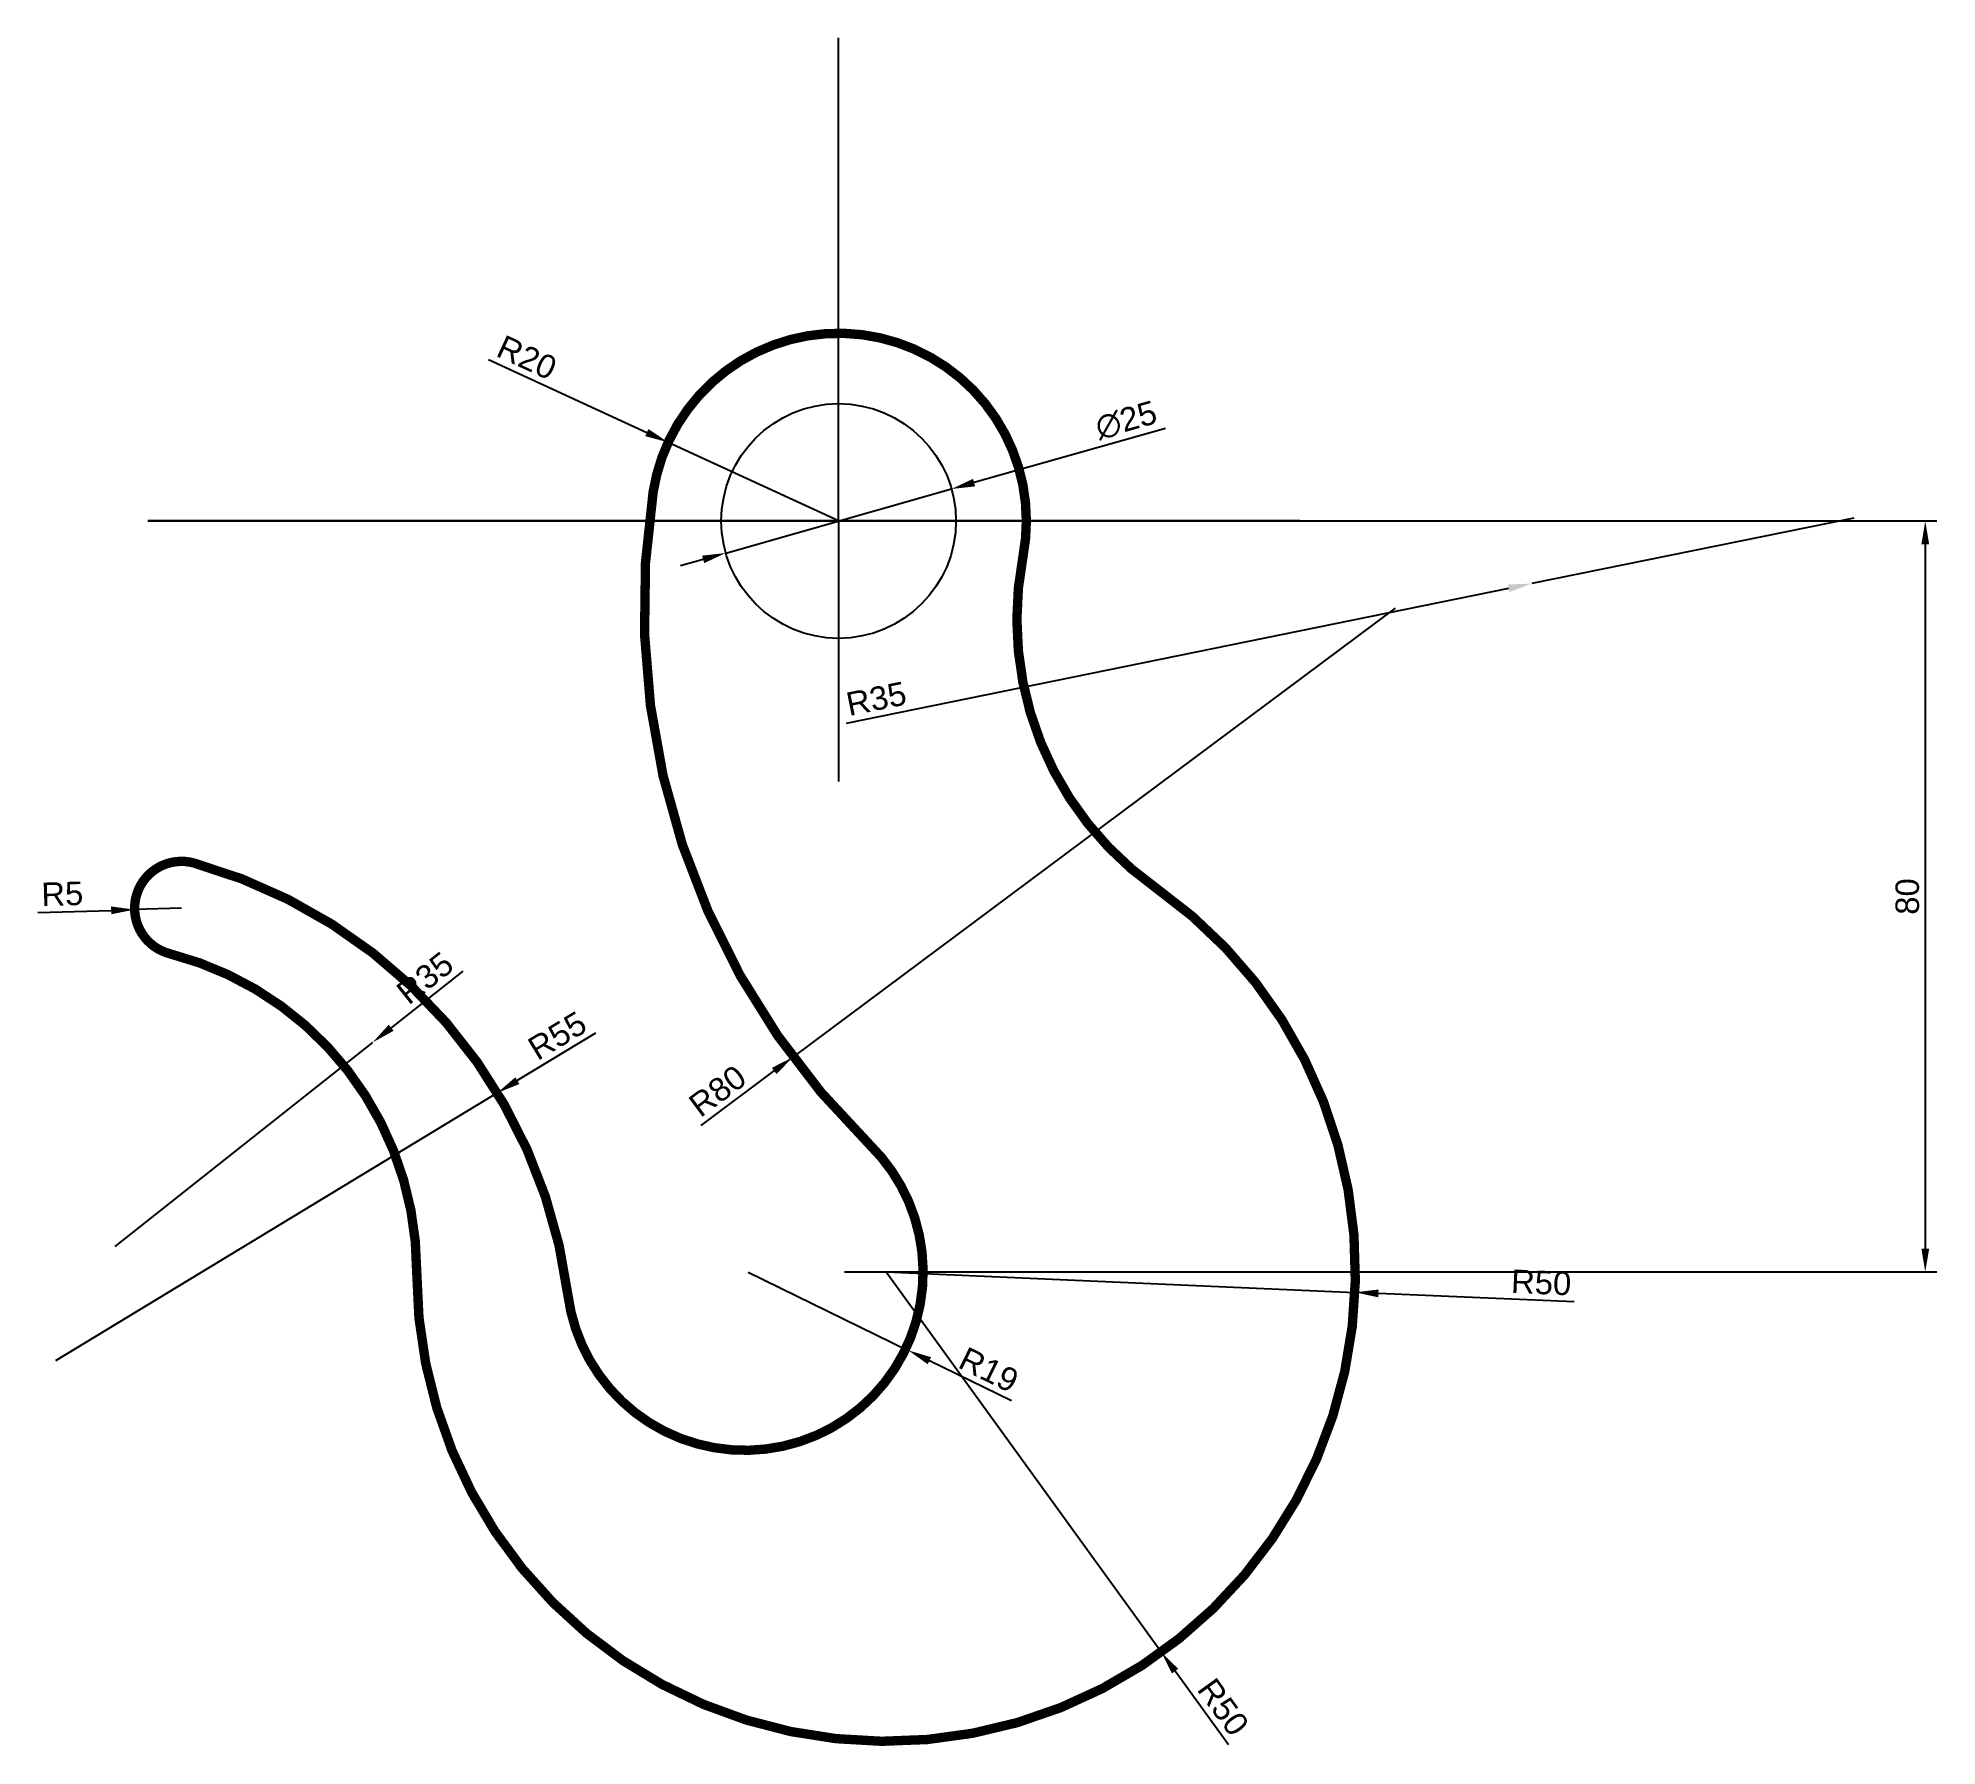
# Model space of a CAD drawing. Header units: millimetres. Extents: x 135 to 338, y 41 to 223.
import ezdxf

# ---------------------------------------------------------------- set-up
doc = ezdxf.new("R2010")
doc.units = ezdxf.units.MM
doc.layers.add('cotas', color=253, linetype='Continuous')
doc.styles.get("Standard").update_dxf_attribs({"font": 'arial.ttf'})
doc.dimstyles.new('ISO-25', dxfattribs={"dimtxt": 2.5, "dimasz": 2.5, "dimexe": 1.25, "dimexo": 0.625, "dimtad": 1, "dimtxsty": 'Standard', "dimcen": 2.5, "dimadec": 0, "dimazin": 0, "dimtfac": 1, "dimtmove": 0, "dimatfit": 3, "dimfxl": 1, "dimarcsym": 0})

# ---------------------------------------------------------------- blocks, each defined once
blk = doc.blocks.new('*D1')
at = {"layer": 'cotas', "color": 0, "lineweight": -2, "transparency": 16777216}
for p, q in [((255.56, 181.13), (235.18, 175.36)), ((208.72, 167.86), (232.78, 174.68)), ((206.32, 167.18), (203.91, 166.5))]:
    blk.add_line(p, q, dxfattribs=at)
at = {"layer": 'cotas', "color": 0, "transparency": 16777216}
for points in [[(235.07, 175.76), (235.3, 174.96), (232.78, 174.68)], [(206.21, 167.58), (206.43, 166.78), (208.72, 167.86)]]:
    blk.add_solid(points, dxfattribs=at)
at = {"layer": 'Defpoints', "color": 0, "transparency": 16777216}
for p in [(232.78, 174.68), (208.72, 167.86)]:
    blk.add_point(p, dxfattribs=at)
at = {"layer": 'cotas', "color": 0, "transparency": 16777216, "insert": (251.38, 181.99), "char_height": 2.5, "attachment_point": 5, "rotation": 15.8126}
blk.add_mtext('∅25', dxfattribs=at)
blk = doc.blocks.new('*D2')
at = {"layer": 'cotas', "color": 0, "lineweight": -2, "transparency": 16777216}
for p, q in [((183.47, 188.46), (200.32, 180.69)), ((220.75, 171.27), (202.59, 179.65))]:
    blk.add_line(p, q, dxfattribs=at)
at = {"layer": 'cotas', "color": 0, "transparency": 16777216}
blk.add_solid([(200.49, 181.07), (200.15, 180.31), (202.59, 179.65)], dxfattribs=at)
at = {"layer": 'Defpoints', "color": 0, "transparency": 16777216}
for p in [(202.59, 179.65), (220.75, 171.27)]:
    blk.add_point(p, dxfattribs=at)
at = {"layer": 'cotas', "color": 0, "transparency": 16777216, "insert": (187.54, 188.68), "char_height": 2.5, "attachment_point": 5, "rotation": 335.2406}
blk.add_mtext('R20', dxfattribs=at)
blk = doc.blocks.new('*D3')
at = {"layer": 'cotas', "color": 0, "lineweight": -2, "transparency": 16777216}
for p, q in [((328.89, 171.58), (294.59, 164.6)), ((221.59, 149.75), (292.14, 164.1))]:
    blk.add_line(p, q, dxfattribs=at)
at = {"layer": 'cotas', "color": 0, "transparency": 16777216}
blk.add_solid([(292.06, 164.51), (292.23, 163.7), (294.59, 164.6)], dxfattribs=at)
at = {"layer": 'Defpoints', "color": 0, "transparency": 16777216}
for p in [(328.89, 171.58), (294.59, 164.6)]:
    blk.add_point(p, dxfattribs=at)
at = {"layer": 'cotas', "color": 0, "transparency": 16777216, "insert": (224.76, 152.33), "char_height": 2.5, "attachment_point": 5, "rotation": 11.5027}
blk.add_mtext('R35', dxfattribs=at)
blk = doc.blocks.new('*D4')
at = {"layer": 'cotas', "color": 0, "lineweight": -2, "transparency": 16777216}
for p, q in [((211.1, 91.26), (228.17, 82.92)), ((239.16, 77.55), (230.42, 81.82))]:
    blk.add_line(p, q, dxfattribs=at)
at = {"layer": 'cotas', "color": 0, "transparency": 16777216}
blk.add_solid([(230.6, 82.19), (230.24, 81.44), (228.17, 82.92)], dxfattribs=at)
at = {"layer": 'Defpoints', "color": 0, "transparency": 16777216}
for p in [(211.1, 91.26), (228.17, 82.92)]:
    blk.add_point(p, dxfattribs=at)
at = {"layer": 'cotas', "color": 0, "transparency": 16777216, "insert": (236.75, 80.84), "char_height": 2.5, "attachment_point": 5, "rotation": 333.9611}
blk.add_mtext('R19', dxfattribs=at)
blk = doc.blocks.new('*D5')
at = {"layer": 'cotas', "color": 0, "lineweight": -2, "transparency": 16777216}
for p, q in [((225.81, 91.27), (275.76, 89.1)), ((299.12, 88.08), (278.26, 88.99))]:
    blk.add_line(p, q, dxfattribs=at)
at = {"layer": 'cotas', "color": 0, "transparency": 16777216}
blk.add_solid([(278.27, 89.4), (278.24, 88.57), (275.76, 89.1)], dxfattribs=at)
at = {"layer": 'Defpoints', "color": 0, "transparency": 16777216}
for p in [(225.81, 91.27), (275.76, 89.1)]:
    blk.add_point(p, dxfattribs=at)
at = {"layer": 'cotas', "color": 0, "transparency": 16777216, "insert": (295.6, 90.14), "char_height": 2.5, "attachment_point": 5, "rotation": 357.5081}
blk.add_mtext('R50', dxfattribs=at)
blk = doc.blocks.new('*D6')
at = {"layer": 'cotas', "color": 0, "lineweight": -2, "transparency": 16777216}
for p, q in [((180.71, 123.33), (173.08, 117.28)), ((143.69, 93.99), (171.12, 115.73))]:
    blk.add_line(p, q, dxfattribs=at)
at = {"layer": 'cotas', "color": 0, "transparency": 16777216}
blk.add_solid([(172.82, 117.61), (173.34, 116.96), (171.12, 115.73)], dxfattribs=at)
at = {"layer": 'Defpoints', "color": 0, "transparency": 16777216}
for p in [(171.12, 115.73), (143.69, 93.99)]:
    blk.add_point(p, dxfattribs=at)
at = {"layer": 'cotas', "color": 0, "transparency": 16777216, "insert": (176.69, 122.58), "char_height": 2.5, "attachment_point": 5, "rotation": 38.4042}
blk.add_mtext('R35', dxfattribs=at)
blk = doc.blocks.new('*D7')
at = {"layer": 'cotas', "color": 0, "lineweight": -2, "transparency": 16777216}
for p, q in [((135.46, 129.56), (143.25, 129.79)), ((150.75, 130.01), (145.75, 129.87))]:
    blk.add_line(p, q, dxfattribs=at)
at = {"layer": 'cotas', "color": 0, "transparency": 16777216}
blk.add_solid([(143.24, 130.21), (143.27, 129.38), (145.75, 129.87)], dxfattribs=at)
at = {"layer": 'Defpoints', "color": 0, "transparency": 16777216}
for p in [(145.75, 129.87), (150.75, 130.01)]:
    blk.add_point(p, dxfattribs=at)
at = {"layer": 'cotas', "color": 0, "transparency": 16777216, "insert": (138.05, 131.54), "char_height": 2.5, "attachment_point": 5, "rotation": 1.6817}
blk.add_mtext('R5', dxfattribs=at)
blk = doc.blocks.new('*D8')
at = {"layer": 'cotas', "color": 0, "lineweight": -2, "transparency": 16777216}
for p, q in [((194.86, 116.7), (186.52, 111.65)), ((137.35, 81.84), (184.39, 110.35))]:
    blk.add_line(p, q, dxfattribs=at)
at = {"layer": 'cotas', "color": 0, "transparency": 16777216}
blk.add_solid([(186.31, 112.01), (186.74, 111.29), (184.39, 110.35)], dxfattribs=at)
at = {"layer": 'Defpoints', "color": 0, "transparency": 16777216}
for p in [(184.39, 110.35), (137.35, 81.84)]:
    blk.add_point(p, dxfattribs=at)
at = {"layer": 'cotas', "color": 0, "transparency": 16777216, "insert": (190.78, 116.44), "char_height": 2.5, "attachment_point": 5, "rotation": 31.2253}
blk.add_mtext('R55', dxfattribs=at)
blk = doc.blocks.new('*D9')
at = {"layer": 'cotas', "color": 0, "lineweight": -2, "transparency": 16777216}
for p, q in [((221.38, 171.27), (337.76, 171.27)), ((336.51, 168.77), (336.51, 93.77)), ((221.38, 91.27), (337.76, 91.27))]:
    blk.add_line(p, q, dxfattribs=at)
at = {"layer": 'cotas', "color": 0, "transparency": 16777216}
for points in [[(336.1, 168.77), (336.93, 168.77), (336.51, 171.27)], [(336.1, 93.77), (336.93, 93.77), (336.51, 91.27)]]:
    blk.add_solid(points, dxfattribs=at)
at = {"layer": 'Defpoints', "color": 0, "transparency": 16777216}
for p in [(220.75, 171.27), (220.75, 91.27), (336.51, 91.27)]:
    blk.add_point(p, dxfattribs=at)
at = {"layer": 'cotas', "color": 0, "transparency": 16777216, "insert": (334.61, 131.27), "char_height": 2.5, "attachment_point": 5, "rotation": 90}
blk.add_mtext('80', dxfattribs=at)
blk = doc.blocks.new('*D10')
at = {"layer": 'cotas', "color": 0, "lineweight": -2, "transparency": 16777216}
for p, q in [((225.81, 91.27), (255.13, 50.77)), ((262.29, 40.88), (256.6, 48.75))]:
    blk.add_line(p, q, dxfattribs=at)
at = {"layer": 'cotas', "color": 0, "transparency": 16777216}
blk.add_solid([(256.93, 48.99), (256.26, 48.5), (255.13, 50.77)], dxfattribs=at)
at = {"layer": 'Defpoints', "color": 0, "transparency": 16777216}
for p in [(225.81, 91.27), (255.13, 50.77)]:
    blk.add_point(p, dxfattribs=at)
at = {"layer": 'cotas', "color": 0, "transparency": 16777216, "insert": (261.72, 44.92), "char_height": 2.5, "attachment_point": 5, "rotation": 305.909}
blk.add_mtext('R50', dxfattribs=at)
blk = doc.blocks.new('*D11')
at = {"layer": 'cotas', "color": 0, "lineweight": -2, "transparency": 16777216}
for p, q in [((280.03, 161.99), (215.89, 114.17)), ((206.1, 106.87), (213.89, 112.68))]:
    blk.add_line(p, q, dxfattribs=at)
at = {"layer": 'cotas', "color": 0, "transparency": 16777216}
blk.add_solid([(213.64, 113.01), (214.14, 112.35), (215.89, 114.17)], dxfattribs=at)
at = {"layer": 'Defpoints', "color": 0, "transparency": 16777216}
for p in [(280.03, 161.99), (215.89, 114.17)]:
    blk.add_point(p, dxfattribs=at)
at = {"layer": 'cotas', "color": 0, "transparency": 16777216, "insert": (207.86, 110.55), "char_height": 2.5, "attachment_point": 5, "rotation": 36.707}
blk.add_mtext('R80', dxfattribs=at)

msp = doc.modelspace()

# ---------------------------------------------------------------- linework, layer by layer
msp.add_line((220.752, 171.27), (269.867, 171.27))
at = {"const_width": 1}
msp.add_lwpolyline([(240.384, 167.452, 1.0185749), (200.992, 174.363, 0.2423258), (224.047, 104.843, -1.4054584), (191.906, 88.849, 0.3016253), (152.091, 134.831, 1.0100288), (149.508, 125.171, -0.3423854), (175.805, 91.27, 1.6455352), (254.59, 132.153, -0.2955296)], format="xyb", close=True, dxfattribs=at)
msp.add_circle((220.752, 171.27), 12.5)
msp.add_arc((137.355, 81.842), 55, 36.50776, 75.34124)
at = {"layer": 'cotas'}
for p, q in [((220.752, 171.27), (220.752, 222.725)), ((269.867, 171.27), (147.148, 171.27)), ((147.148, 171.27), (220.752, 171.27)), ((220.752, 171.27), (220.752, 143.535))]:
    msp.add_line(p, q, dxfattribs=at)

# ---------------------------------------------------------------- dimensions: what is measured, and where the dimension line sits
for center, mpoint, picture, middle in [((220.752, 171.27), (202.59, 179.646), '*D2', (186.748, 186.953)), ((328.891, 171.583), (294.594, 164.603), '*D3', (225.14, 150.469)), ((225.805, 91.27), (275.758, 89.096), '*D5', (295.519, 88.236))]:
    dim = msp.add_radius_dim(center=center, mpoint=mpoint, dimstyle='ISO-25', dxfattribs=at)
    dim.commit()
    dim.dimension.update_dxf_attribs({"geometry": picture, "text_midpoint": middle, "dimtype": 164})
dim = msp.add_diameter_dim_2p(p1=(208.725, 167.864), p2=(232.779, 174.676), dimstyle='ISO-25', dxfattribs=at)
dim.commit()
dim.dimension.update_dxf_attribs({"geometry": '*D1', "text_midpoint": (251.914, 180.095), "dimtype": 163})
dim = msp.add_linear_dim(base=(336.515, 91.27), p1=(220.752, 171.27), p2=(220.752, 91.27), angle=90, dimstyle='ISO-25', dxfattribs=at)
dim.commit()
dim.dimension.update_dxf_attribs({"geometry": '*D9', "text_midpoint": (334.613, 131.27)})
for center, mpoint, picture, middle in [((280.03, 161.991), (215.894, 114.174), '*D11', (207.856, 110.553)), ((150.752, 130.014), (145.754, 129.867), '*D7', (138.051, 131.538)), ((143.69, 93.987), (171.118, 115.729), '*D6', (177.874, 121.085)), ((137.355, 81.842), (184.387, 110.354), '*D8', (190.776, 116.445)), ((211.101, 91.257), (228.172, 82.917), '*D4', (235.912, 79.135)), ((225.805, 91.27), (255.13, 50.773), '*D10', (261.719, 44.916))]:
    dim = msp.add_radius_dim(center=center, mpoint=mpoint, dimstyle='ISO-25', dxfattribs=at)
    dim.commit()
    dim.dimension.update_dxf_attribs({"geometry": picture, "text_midpoint": middle})

doc.saveas('drawing.dxf')
